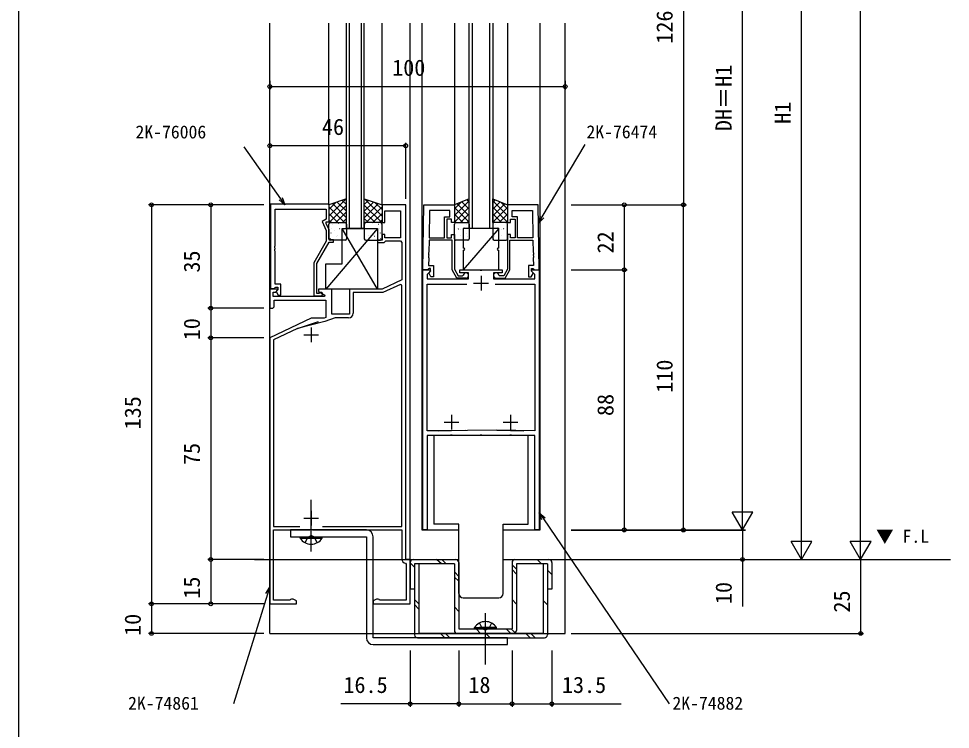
# Model space of a CAD drawing. Units: millimetres, scale not verified. Extents: x -437 to 438, y -681 to 679.
# Drawn here: x -436.7 to -121.3, y -121.8 to 118.7 of the extents above; entities that cross this region are included whole.
import ezdxf
from ezdxf.enums import TextEntityAlignment as Align

# ---------------------------------------------------------------- set-up
doc = ezdxf.new("R2010")
doc.units = ezdxf.units.MM
doc.header["$LTSCALE"] = 4
for name, color, linetype in [('0-1_USER1', 3, 'Continuous'), ('0-2_YKK_11', 7, 'Continuous'), ('0-3_YKK_12', 2, 'Continuous'), ('0-4_YKK_13', 4, 'Continuous'), ('0-6_YKK_D', 6, 'Continuous'), ('0-7_YKK_ZWAK', 7, 'Continuous')]:
    doc.layers.add(name, color=color, linetype=linetype)
doc.styles.add('ＭＳ ゴシック', font='')
doc.styles.get('ＭＳ ゴシック').set_extended_font_data('MS Gothic')

msp = doc.modelspace()

# ---------------------------------------------------------------- linework, layer by layer
at = {"layer": '0-2_YKK_11'}
for p, q in [((-280.2, 31.662), (-280.2, 26.662)), ((-262.976, 33.662), (-260.5, 33.662)), ((-282.7, 29.162), (-277.7, 29.162)), ((-337.7, 14.162), (-337.7, 9.162)), ((-340.2, 11.662), (-335.2, 11.662)), ((-290.2, -15.338), (-290.2, -20.338)), ((-270.2, -15.338), (-270.2, -20.338)), ((-292.7, -17.838), (-287.7, -17.838)), ((-272.7, -17.838), (-267.7, -17.838)), ((-340.2, -50.338), (-335.2, -50.338)), ((-337.7, -47.838), (-337.7, -52.838))]:
    msp.add_line(p, q, dxfattribs=at)
for points in [[(-305.7, -64.338), (-305.7, 55.662), (-313.7, 55.662), (-313.7, 49.662), (-312.7, 49.662), (-312.7, 53.662), (-307.5, 53.662), (-307.5, 44.462), (-312.7, 44.462), (-312.7, 45.662), (-313.7, 45.662), (-313.7, 43.662), (-315.2, 43.662), (-315.2, 42.862), (-313, 42.862), (-312.7, 43.162), (-312.4, 43.462), (-307.5, 43.462), (-307, 42.962), (-307, 30.286), (-313.7, 27.162), (-324.7, 27.162), (-324.7, 18.662), (-330.7, 18.662), (-330.7, 27.162), (-335.2, 27.162), (-335.2, 26.362), (-333.035, 25.112), (-333.156, 24.662), (-350.5, 24.662), (-350.5, 26.162), (-349.676, 26.162), (-349.064, 26.774), (-349.224, 27.162), (-351.7, 27.162), (-351.7, 20.662), (-350.7, 20.662), (-350.2, 21.162), (-350.2, 23.462), (-332.7, 23.462)], [(-351.5, 55.862), (-351.5, 27.362), (-350.17, 27.362), (-349.87, 27.662), (-349.67, 27.862), (-349, 27.862), (-349, 26.936), (-349.574, 26.362), (-348.823, 25.062), (-348, 25.062), (-348, 28.862), (-349.87, 28.862), (-349.87, 39.904), (-349.99, 40.087), (-349.99, 40.637), (-349.87, 40.82), (-349.87, 40.904), (-349.99, 41.087), (-349.99, 41.637), (-349.87, 41.82), (-349.87, 54.232), (-332.6, 54.232), (-332.6, 50.862), (-334.02, 50.042), (-332.6, 46.996), (-332.6, 43.33), (-336.8, 36.055), (-336.8, 24.862), (-334.4, 24.862)], [(-334.899, 25.795), (-335.148, 25.662), (-335.8, 25.662), (-335.8, 35.787), (-331.6, 43.062), (-330.1, 43.062), (-330.1, 43.862), (-331.6, 43.862), (-331.6, 47.217), (-332.6, 49.362), (-332.6, 49.862), (-331.6, 49.862), (-331.6, 55.862), (-351.5, 55.862)], [(-299.9, 33.657), (-299.516, 55.657), (-289.2, 55.657), (-289.2, 49.657), (-290.2, 49.657), (-290.2, 50.857), (-291.8, 50.857), (-291.8, 44.457), (-290.2, 44.457), (-290.2, 45.657), (-289.2, 45.657), (-289.2, 33.909), (-287.9, 31.657), (-286.484, 31.657), (-286.188, 31.907)], [(-260.5, 33.657), (-260.884, 55.657), (-271.2, 55.657), (-271.2, 49.657), (-270.2, 49.657), (-270.2, 50.857), (-268.6, 50.857), (-268.6, 44.457), (-270.2, 44.457), (-270.2, 45.657), (-271.2, 45.657), (-271.2, 33.909), (-272.5, 31.657), (-273.917, 31.657), (-274.213, 31.907)], [(-285.3, 30.857), (-288.362, 30.857), (-290, 33.694), (-290, 43.657), (-297.796, 43.657), (-297.866, 39.615), (-297.989, 39.434), (-297.999, 38.884), (-297.882, 38.699), (-297.884, 38.615), (-298.007, 38.434), (-298.016, 37.884), (-297.9, 37.699), (-297.944, 35.157), (-296.3, 35.157), (-296.3, 31.357), (-297.2, 31.357), (-297.8, 32.396), (-297.8, 32.707), (-297.3, 33.207), (-297.3, 34.157), (-297.771, 34.157), (-297.971, 33.957), (-298.271, 33.657), (-299.9, 33.657)], [(-275.1, 30.857), (-272.039, 30.857), (-270.4, 33.694), (-270.4, 43.657), (-262.605, 43.657), (-262.535, 39.615), (-262.412, 39.434), (-262.402, 38.884), (-262.519, 38.699), (-262.517, 38.615), (-262.394, 38.434), (-262.385, 37.884), (-262.501, 37.699), (-262.457, 35.157), (-264.1, 35.157), (-264.1, 31.357), (-263.2, 31.357), (-262.6, 32.396), (-262.6, 32.707), (-263.1, 33.207), (-263.1, 34.157), (-262.63, 34.157), (-262.43, 33.957), (-262.13, 33.657), (-260.5, 33.657)], [(-260.5, 33.662), (-260.5, -54.338), (-262, -54.338), (-262, -22.338), (-269.742, -22.338), (-269.925, -22.218), (-270.475, -22.218), (-270.658, -22.338), (-279.742, -22.338), (-279.925, -22.218), (-280.475, -22.218), (-280.658, -22.338), (-289.742, -22.338), (-289.925, -22.218), (-290.475, -22.218), (-290.658, -22.338), (-298.4, -22.338), (-298.4, -54.338), (-299.9, -54.338), (-299.9, 33.662), (-297.424, 33.662), (-297.264, 33.274), (-298.4, 32.138), (-298.4, 30.662), (-284.4, 30.662), (-284.4, 32.662), (-287.4, 32.662), (-287.4, 33.662), (-280.658, 33.662), (-280.475, 33.542), (-279.925, 33.542), (-279.742, 33.662), (-273, 33.662), (-273, 32.662), (-276, 32.662), (-276, 30.662), (-262, 30.662), (-262, 32.138), (-263.136, 33.274), (-262.976, 33.662)], [(-333.905, -53.138), (-307, -53.138), (-307, 28.452), (-307.463, 28.746), (-313.434, 25.962), (-323.5, 25.962), (-323.5, 18.962)], [(-294.728, -20.838), (-298.4, -20.838), (-298.4, 28.862), (-284.976, 28.862)], [(-275.424, 28.862), (-262, 28.862), (-262, -20.838), (-274.849, -20.538), (-265.672, -20.838)], [(-332.7, 23.462), (-332.7, 17.577), (-333.292, 17.362), (-337.7, 17.362), (-351.7, 10.662), (-351.7, -79.338), (-342.7, -79.338), (-342.7, -78.358), (-343.826, -77.708), (-344.4, -77.708), (-344.682, -77.906), (-344.87, -78.038), (-350.4, -78.038), (-350.4, -54.338), (-338.16, -54.338), (-337.976, -54.218), (-337.426, -54.218), (-337.243, -54.338), (-307, -54.338), (-307, -64.138)], [(-325, 17.462), (-329.509, 17.462), (-333.08, 16.162), (-342.346, 13.808), (-335.162, 16.162)], [(-342.346, 13.808), (-350.4, 9.954), (-350.4, -53.138), (-341.495, -53.138)], [(-274.849, -20.538), (-294.728, -20.838), (-285.551, -20.538)], [(-305.75, -65.617), (-305.5, -65.913), (-305.5, -78.038), (-314.53, -78.038), (-314.718, -77.906), (-315, -77.708), (-315.574, -77.708), (-316.7, -78.358), (-316.7, -79.338), (-304.2, -79.338), (-304.2, -64.338), (-305.7, -64.338)]]:
    msp.add_lwpolyline(points, dxfattribs=at)
for points in [[(-297.62, 53.727), (-297.782, 44.457), (-292.6, 44.457), (-292.6, 51.657), (-290.7, 51.657), (-290.7, 53.727)], [(-262.781, 53.727), (-262.619, 44.457), (-267.8, 44.457), (-267.8, 51.657), (-269.7, 51.657), (-269.7, 53.727)]]:
    msp.add_lwpolyline(points, close=True, dxfattribs=at)
for centre, radius, start, end in [((-285.3, 31.757), 0.9, 270, 170.40594), ((-275.1, 31.757), 0.9, 9.59406, 270), ((-334.4, 25.462), 0.6, 270.00003, 146.25104), ((-325, 18.962), 1.5, 270.00001, 359.99999), ((-305.5, -64.138), 1.5, 180.00001, 260.40592)]:
    msp.add_arc(centre, radius, start, end, dxfattribs=at)
at = {"layer": '0-3_YKK_12'}
for p, q in [((-351.7, -64.338), (-351.7, 117.157)), ((-331.7, 55.662), (-331.7, 117.157)), ((-325.7, 47.66), (-325.7, 117.157)), ((-324.7, 47.66), (-324.7, 117.157)), ((-320.7, 47.66), (-320.7, 117.157)), ((-319.7, 47.66), (-319.7, 117.157)), ((-313.7, 55.66), (-313.7, 117.157)), ((-304.2, -64.338), (-304.2, 117.157)), ((-300.2, 117.157), (-300.2, -54.338)), ((-289.2, 117.157), (-289.2, 55.457)), ((-284.2, 47.667), (-284.2, 117.157)), ((-283.2, 117.157), (-283.2, 47.667)), ((-277.2, 47.667), (-277.2, 117.157)), ((-276.2, 117.157), (-276.2, 47.667)), ((-271.2, 117.157), (-271.2, 55.471)), ((-260.2, -54.338), (-260.2, 117.157)), ((-251.7, -64.338), (-251.7, 117.157)), ((-319.7, 47.66), (-325.7, 47.66)), ((-276.2, 47.667), (-284.2, 47.667)), ((-300.2, -54.338), (-287.7, -54.338)), ((-272.7, -54.338), (-260.2, -54.338)), ((-356.838, -64.338), (-287.7, -64.338)), ((-351.7, -89.338), (-351.7, -64.338)), ((-272.7, -64.338), (-121.339, -64.338)), ((-251.7, -89.338), (-251.7, -64.338)), ((-351.7, -89.338), (-251.7, -89.338))]:
    msp.add_line(p, q, dxfattribs=at)
at = {"layer": '0-4_YKK_13'}
for p, q in [((-325.92, 57.588), (-331.7, 51.809)), ((-327.148, 57.179), (-325.7, 55.731)), ((-318.252, 57.179), (-319.7, 55.731)), ((-319.48, 57.588), (-313.7, 51.809)), ((-284.2, 57.069), (-289.2, 52.069)), ((-285.047, 57.328), (-284.2, 56.481)), ((-275.353, 57.328), (-276.2, 56.481)), ((-276.2, 57.069), (-271.2, 52.069)), ((-329.288, 56.466), (-331.7, 54.054)), ((-331.7, 54.996), (-326.366, 49.662)), ((-325.7, 55.564), (-331.602, 49.662)), ((-330.515, 56.057), (-325.7, 51.241)), ((-328.832, 56.618), (-325.7, 53.486)), ((-316.568, 56.618), (-319.7, 53.486)), ((-314.885, 56.057), (-319.7, 51.241)), ((-319.7, 55.564), (-313.798, 49.662)), ((-313.7, 54.996), (-319.034, 49.662)), ((-316.112, 56.466), (-313.7, 54.054)), ((-286.945, 56.569), (-289.2, 54.314)), ((-284.2, 54.823), (-289.2, 49.823)), ((-289.2, 54.746), (-284.2, 49.746)), ((-288.254, 56.045), (-284.2, 51.991)), ((-286.65, 56.687), (-284.2, 54.236)), ((-273.75, 56.687), (-276.2, 54.236)), ((-272.146, 56.045), (-276.2, 51.991)), ((-276.2, 54.823), (-271.2, 49.823)), ((-271.2, 54.746), (-276.2, 49.746)), ((-273.455, 56.569), (-271.2, 54.314)), ((-331.7, 52.751), (-328.611, 49.662)), ((-331.7, 50.506), (-330.856, 49.662)), ((-325.7, 53.319), (-329.357, 49.662)), ((-325.7, 51.074), (-327.112, 49.662)), ((-319.7, 53.319), (-316.043, 49.662)), ((-319.7, 51.074), (-318.288, 49.662)), ((-313.7, 52.751), (-316.789, 49.662)), ((-313.7, 50.506), (-314.544, 49.662)), ((-289.2, 52.501), (-286.366, 49.667)), ((-284.2, 52.578), (-287.112, 49.667)), ((-276.2, 52.578), (-273.288, 49.667)), ((-271.2, 52.501), (-274.034, 49.667)), ((-315.2, 47.659), (-332.7, 27.16)), ((-331.7, 44.162), (-331.7, 49.162)), ((-331.2, 49.662), (-326.2, 49.662)), ((-330.892, 47.584), (-330.885, 47.577)), ((-330.465, 49.041), (-330.422, 49.017)), ((-329.073, 49.567), (-329.066, 49.56)), ((-328.389, 49.474), (-328.345, 49.45)), ((-328.174, 47.695), (-328.128, 47.606)), ((-327.798, 47.584), (-327.754, 47.56)), ((-315.2, 27.16), (-327.2, 47.659)), ((-327.131, 47.399), (-327.125, 47.392)), ((-325.721, 48.016), (-325.7, 48.005)), ((-325.7, 49.162), (-325.7, 44.162)), ((-319.7, 49.162), (-319.7, 44.162)), ((-319.679, 48.016), (-319.7, 48.005)), ((-314.2, 49.662), (-319.2, 49.662)), ((-318.269, 47.399), (-318.275, 47.392)), ((-317.602, 47.584), (-317.646, 47.56)), ((-317.226, 47.695), (-317.272, 47.606)), ((-317.011, 49.474), (-317.055, 49.45)), ((-316.327, 49.567), (-316.334, 49.56)), ((-314.935, 49.041), (-314.978, 49.017)), ((-314.508, 47.584), (-314.515, 47.577)), ((-313.7, 44.162), (-313.7, 49.162)), ((-289.2, 50.256), (-288.611, 49.667)), ((-289.2, 44.167), (-289.2, 49.167)), ((-288.7, 49.667), (-284.7, 49.667)), ((-288.389, 49.478), (-288.345, 49.454)), ((-288.174, 47.7), (-288.128, 47.611)), ((-287.798, 47.589), (-287.754, 47.565)), ((-287.131, 47.404), (-287.125, 47.397)), ((-274.2, 47.667), (-286.2, 33.667)), ((-285.721, 48.021), (-285.677, 47.997)), ((-285.078, 49.126), (-285.072, 49.119)), ((-284.2, 50.333), (-284.867, 49.667)), ((-284.2, 49.167), (-284.2, 44.167)), ((-276.2, 50.333), (-275.533, 49.667)), ((-276.2, 49.167), (-276.2, 44.167)), ((-271.7, 49.667), (-275.7, 49.667)), ((-275.322, 49.126), (-275.328, 49.119)), ((-274.679, 48.021), (-274.723, 47.997)), ((-273.269, 47.404), (-273.275, 47.397)), ((-272.602, 47.589), (-272.646, 47.565)), ((-272.226, 47.7), (-272.272, 47.611)), ((-272.011, 49.478), (-272.055, 49.454)), ((-271.2, 50.256), (-271.789, 49.667)), ((-271.2, 44.167), (-271.2, 49.167)), ((-331.256, 44.226), (-331.212, 44.202)), ((-331.064, 46.17), (-331.017, 46.082)), ((-329.822, 46.85), (-329.778, 46.826)), ((-329.231, 44.96), (-329.187, 44.936)), ((-328.917, 45.38), (-328.911, 45.372)), ((-327.155, 45.392), (-327.111, 45.368)), ((-318.245, 45.392), (-318.289, 45.368)), ((-316.483, 45.38), (-316.489, 45.372)), ((-316.169, 44.96), (-316.213, 44.936)), ((-315.578, 46.85), (-315.622, 46.826)), ((-314.336, 46.17), (-314.383, 46.082)), ((-314.144, 44.226), (-314.188, 44.202)), ((-289.2, 44.948), (-289.187, 44.941)), ((-288.917, 45.384), (-288.911, 45.377)), ((-287.155, 45.397), (-287.111, 45.373)), ((-285.13, 46.131), (-285.086, 46.107)), ((-284.923, 44.939), (-284.916, 44.931)), ((-275.477, 44.939), (-275.484, 44.931)), ((-275.27, 46.131), (-275.314, 46.107)), ((-273.245, 45.397), (-273.289, 45.373)), ((-271.483, 45.384), (-271.489, 45.377)), ((-271.2, 44.948), (-271.213, 44.941)), ((-326.2, 43.662), (-331.2, 43.662)), ((-319.2, 43.662), (-314.2, 43.662)), ((-284.7, 43.667), (-288.7, 43.667)), ((-284.487, 43.94), (-284.443, 43.916)), ((-275.913, 43.94), (-275.957, 43.916)), ((-275.7, 43.667), (-271.7, 43.667)), ((-286.2, 40.167), (-286.2, 33.667)), ((-264.2, -52.343), (-264.2, -22.343)), ((-337.701, -61.643), (-337.701, -44.143)), ((-287.7, -52.343), (-296.2, -52.343)), ((-287.7, -75.843), (-287.7, -52.343)), ((-341.451, -57.152), (-341.451, -56.643)), ((-341.451, -56.643), (-333.951, -56.643)), ((-304.2, -65.343), (-304.2, -74.343)), ((-302.7, -66.939), (-304.2, -65.458)), ((-303.2, -64.343), (-288.7, -64.343)), ((-301.2, -65.843), (-302.7, -65.843)), ((-302.7, -65.843), (-302.7, -89.843)), ((-301.2, -65.843), (-301.2, -89.343)), ((-289.2, -65.843), (-301.2, -65.843)), ((-293.618, -65.843), (-295.218, -64.343)), ((-292.035, -65.843), (-293.456, -64.343)), ((-289.2, -65.843), (-289.2, -88.343)), ((-287.7, -65.343), (-287.7, -87.843)), ((-269.7, -65.343), (-269.7, -87.843)), ((-268.2, -67.562), (-269.7, -66.099)), ((-268.7, -64.343), (-257.2, -64.343)), ((-259.2, -65.843), (-268.2, -65.843)), ((-268.2, -65.843), (-268.2, -88.343)), ((-259.724, -65.843), (-261.206, -64.343)), ((-257.7, -65.843), (-257.7, -89.843)), ((-256.2, -65.343), (-256.2, -74.343)), ((-287.7, -70.101), (-289.2, -68.506)), ((-268.2, -69.247), (-269.7, -67.728)), ((-257.7, -67.945), (-256.2, -69.368)), ((-287.7, -71.708), (-289.2, -70.352)), ((-302.7, -74.343), (-304.2, -74.343)), ((-256.2, -74.343), (-257.7, -74.343)), ((-301.2, -79.339), (-302.7, -77.858)), ((-286.2, -77.343), (-274.2, -77.343)), ((-268.2, -79.441), (-269.7, -77.922)), ((-257.7, -79.635), (-259.2, -78.17)), ((-301.2, -81.124), (-302.7, -79.584)), ((-287.7, -81.979), (-289.2, -80.403)), ((-278.7, -99.852), (-278.7, -82.468)), ((-287.7, -87.843), (-269.7, -87.843)), ((-282.45, -87.334), (-276.7, -87.334)), ((-282.45, -87.843), (-282.45, -87.334)), ((-282.45, -87.843), (-276.7, -87.843)), ((-280.392, -89.343), (-281.772, -87.887)), ((-274.95, -87.334), (-280.7, -87.334)), ((-274.95, -87.843), (-280.7, -87.843)), ((-274.95, -87.843), (-274.95, -87.334)), ((-270.121, -89.343), (-271.66, -87.843)), ((-268.619, -89.157), (-269.974, -87.843)), ((-301.7, -90.843), (-258.7, -90.843)), ((-259.2, -89.343), (-301.2, -89.343)), ((-292.421, -90.843), (-293.921, -89.343)), ((-290.753, -90.843), (-292.18, -89.343)), ((-288.2, -89.343), (-269.2, -89.343)), ((-277.096, -90.876), (-278.61, -89.343)), ((-263.544, -90.843), (-265.025, -89.343)), ((-261.877, -90.843), (-263.358, -89.343))]:
    msp.add_line(p, q, dxfattribs=at)
for points in [[(-325.7, 57.662), (-331.7, 55.662), (-331.7, 49.662), (-325.7, 49.662)], [(-319.7, 57.662), (-313.7, 55.662), (-313.7, 49.662), (-319.7, 49.662)], [(-284.2, 57.667), (-289.2, 55.667), (-289.2, 49.667), (-284.2, 49.667)], [(-276.2, 57.667), (-271.2, 55.667), (-271.2, 49.667), (-276.2, 49.667)], [(-327.2, 47.659), (-315.2, 47.659), (-315.2, 27.16), (-332.7, 27.16), (-332.7, 35.66), (-327.2, 35.66)]]:
    msp.add_lwpolyline(points, close=True, dxfattribs=at)
for points in [[(-274.2, 41.167), (-274.2, 47.667), (-286.2, 47.667), (-286.2, 41.167)], [(-286.2, 33.667), (-274.2, 33.667), (-274.2, 40.167)], [(-264.2, -22.343), (-296.2, -22.343), (-296.2, -52.343)], [(-272.7, -75.843), (-272.7, -52.343), (-264.2, -52.343)], [(-319.001, -54.343), (-344.701, -54.343), (-344.701, -56.643)], [(-344.701, -56.643), (-319.001, -56.643), (-319.001, -90.843)], [(-341.451, -57.152), (-333.951, -57.152), (-333.951, -56.643)], [(-339.751, -58.652), (-338.846, -56.797), (-337.701, -56.188)], [(-335.651, -58.652), (-336.556, -56.797), (-337.701, -56.188)], [(-316.701, -93.143), (-271.201, -93.143), (-271.201, -90.843), (-316.701, -90.843), (-316.701, -56.643)], [(-257.7, -65.843), (-259.2, -65.843), (-259.2, -89.343)], [(-280.75, -85.834), (-279.845, -87.689), (-278.7, -88.298)], [(-276.65, -85.834), (-277.555, -87.689), (-278.7, -88.298)]]:
    msp.add_lwpolyline(points, dxfattribs=at)
for centre, radius, start, end in [((-331.2, 49.162), 0.5, 90, 180), ((-326.2, 49.162), 0.5, 0, 90), ((-319.2, 49.162), 0.5, 90, 180), ((-314.2, 49.162), 0.5, 0, 90), ((-288.7, 49.167), 0.5, 90, 180), ((-284.7, 49.167), 0.5, 0, 90), ((-275.7, 49.167), 0.5, 90, 180), ((-271.7, 49.167), 0.5, 0, 90), ((-331.2, 44.162), 0.5, 180, 270), ((-326.2, 44.162), 0.5, 270, 0), ((-319.2, 44.162), 0.5, 180, 270), ((-314.2, 44.162), 0.5, 270, 0), ((-288.7, 44.167), 0.5, 180, 270), ((-284.7, 44.167), 0.5, 270, 0), ((-275.7, 44.167), 0.5, 180, 270), ((-271.7, 44.167), 0.5, 270, 0), ((-286.2, 40.667), 0.5, 270, 90), ((-274.2, 40.667), 0.5, 90, 270), ((-319.001, -56.643), 2.3, 0, 90), ((-337.701, -54.616), 4.527, 214.06671, 325.93329), ((-303.2, -65.343), 1, 90.01399, 180), ((-288.7, -65.343), 1, 0.00087, 90), ((-268.7, -65.343), 1, 90.01399, 180), ((-257.2, -65.343), 1, 0.00087, 90.01399), ((-286.2, -75.843), 1.5, 180, 270), ((-274.2, -75.843), 1.5, 270, 0), ((-278.7, -89.87), 4.527, 34.06671, 145.93329), ((-316.701, -90.843), 2.3, 180, 270), ((-301.7, -89.843), 1, 180, 269.98601), ((-288.2, -88.343), 1, 180, 269.98601), ((-269.2, -88.343), 1, 270, 0.00087), ((-258.7, -89.843), 1, 270, 0.00087)]:
    msp.add_arc(centre, radius, start, end, dxfattribs=at)
at = {"layer": '0-6_YKK_D'}
for p, q in [((-151.7, -57.338), (-151.7, 497.3)), ((-191.7, -47.343), (-191.7, 244.639)), ((-171.7, -57.338), (-171.7, 234.644)), ((-211.7, 181.642), (-211.7, 55.641)), ((-351.7, 97.569), (-351.7, 94.662)), ((-351.7, 95.662), (-251.7, 95.662)), ((-251.7, 97.569), (-251.7, 94.662)), ((-305.7, 57.662), (-305.7, 76.662)), ((-305.7, 75.662), (-351.7, 75.662)), ((-353.7, 55.683), (-392.7, 55.683)), ((-391.7, 55.683), (-391.7, -79.338)), ((-353.7, 55.683), (-372.7, 55.683)), ((-371.7, 55.683), (-371.7, 20.683)), ((-249.7, 55.662), (-230.7, 55.662)), ((-249.7, 55.641), (-210.7, 55.641)), ((-249.7, 55.641), (-210.7, 55.641)), ((-231.7, 55.662), (-231.7, 33.662)), ((-211.7, -54.359), (-211.7, 55.641)), ((-249.7, 33.662), (-230.7, 33.662)), ((-249.7, 33.662), (-230.7, 33.662)), ((-231.7, 33.662), (-231.7, -54.338)), ((-353.7, 20.683), (-372.7, 20.683)), ((-353.7, 20.683), (-372.7, 20.683)), ((-371.7, 20.683), (-371.7, 10.683)), ((-353.7, 10.683), (-372.7, 10.683)), ((-353.7, 10.683), (-372.7, 10.683)), ((-371.7, 10.683), (-371.7, -64.338)), ((-191.7, -54.343), (-191.7, -42.219)), ((-191.7, -54.343), (-195.2, -48.281)), ((-188.2, -48.281), (-195.2, -48.281)), ((-191.7, -54.343), (-188.2, -48.281)), ((-171.7, -64.338), (-171.7, -52.214)), ((-151.7, -64.338), (-151.7, -52.214)), ((-249.7, -54.338), (-230.7, -54.338)), ((-249.7, -54.343), (-190.7, -54.343)), ((-249.7, -54.359), (-190.7, -54.359)), ((-249.7, -54.359), (-210.7, -54.359)), ((-171.7, -64.338), (-175.2, -58.276)), ((-168.2, -58.276), (-175.2, -58.276)), ((-171.7, -64.338), (-168.2, -58.276)), ((-151.7, -64.338), (-155.2, -58.276)), ((-148.2, -58.276), (-155.2, -58.276)), ((-151.7, -64.338), (-148.2, -58.276)), ((-353.7, -64.338), (-372.7, -64.338)), ((-353.7, -64.338), (-372.7, -64.338)), ((-371.7, -64.338), (-371.7, -79.338)), ((-249.7, -64.338), (-170.7, -64.338)), ((-249.7, -64.338), (-150.7, -64.338)), ((-151.7, -64.338), (-151.7, -89.338)), ((-353.7, -79.338), (-392.7, -79.338)), ((-391.7, -79.338), (-391.7, -89.338)), ((-353.7, -79.338), (-372.7, -79.338)), ((-353.7, -89.338), (-392.7, -89.338)), ((-249.7, -89.338), (-150.7, -89.338)), ((-304.2, -95.143), (-304.2, -114.143)), ((-287.7, -95.143), (-287.7, -114.143)), ((-287.7, -95.143), (-287.7, -114.143)), ((-269.7, -95.143), (-269.7, -114.143)), ((-269.7, -95.143), (-269.7, -114.143)), ((-256.2, -95.143), (-256.2, -114.143)), ((-287.7, -113.143), (-269.7, -113.143))]:
    msp.add_line(p, q, dxfattribs=at)
for points in [[(-260.776, 49.458), (-259.503, 51.61), (-244.987, 76.128)], [(-346.563, 55.662), (-348, 57.707), (-360.368, 75.305)], [(-347.452, 58.092), (-346.563, 55.662), (-348.549, 57.322)], [(-258.926, 51.268), (-260.776, 49.458), (-260.079, 51.951)], [(-259.646, -50.942), (-260.5, -48.499), (-258.539, -50.188)], [(-260.5, -48.499), (-259.093, -50.565), (-216.466, -113.143)], [(-191.7, -54.359), (-191.7, -64.338), (-191.7, -80.263)], [(-351.7, -73.695), (-352.446, -76.082), (-364.027, -113.143)], [(-353.085, -75.882), (-351.7, -73.695), (-351.806, -76.281)], [(-287.7, -113.143), (-304.2, -113.143), (-327.625, -113.143)], [(-269.7, -113.143), (-256.2, -113.143), (-232.775, -113.143)]]:
    msp.add_lwpolyline(points, dxfattribs=at)
for centre in [(-351.7, 95.662), (-251.7, 95.662), (-351.7, 75.662), (-305.7, 75.662), (-391.7, 55.683), (-371.7, 55.683), (-231.7, 55.662), (-211.7, 55.641), (-211.7, 55.641), (-231.7, 33.662), (-231.7, 33.662), (-371.7, 20.683), (-371.7, 20.683), (-371.7, 10.683), (-371.7, 10.683), (-231.7, -54.338), (-211.7, -54.359), (-371.7, -64.338), (-371.7, -64.338), (-191.7, -64.338), (-391.7, -79.338), (-391.7, -79.338), (-371.7, -79.338), (-391.7, -89.338), (-151.7, -89.338), (-304.2, -113.143), (-287.7, -113.143), (-287.7, -113.143), (-269.7, -113.143), (-269.7, -113.143), (-256.2, -113.143)]:
    msp.add_circle(centre, 0.637, dxfattribs=at)
at = {"layer": '0-7_YKK_ZWAK'}
msp.add_line((-436.7, 643.8), (-436.7, -681.2), dxfattribs=at)

# ---------------------------------------------------------------- texts
at = {"layer": '0-1_USER1', "style": 'ＭＳ ゴシック'}
msp.add_text('▼ F.L', height=4.399, dxfattribs=at).set_placement((-146.518, -59.995), align=Align.BOTTOM_LEFT)
at = {"layer": '0-6_YKK_D', "style": 'ＭＳ ゴシック'}
for s, p in [('126', (-213.7, 110.183)), ('DH＝H1', (-193.7, 80.601)), ('H1', (-173.7, 83.07)), ('22', (-233.7, 39.207)), ('35', (-373.7, 32.729)), ('10', (-373.7, 9.845)), ('110', (-213.7, -7.925)), ('88', (-233.7, -15.793)), ('135', (-393.7, -20.308)), ('75', (-373.7, -32.367)), ('15', (-373.7, -77.591)), ('10', (-193.7, -79.414)), ('25', (-153.7, -82.293)), ('10', (-393.7, -90.176))]:
    msp.add_text(s, height=5.499, rotation=90, dxfattribs=at).set_placement(p, align=Align.BOTTOM_LEFT)
for s, height, p in [('100', 5.499, (-310.265, 97.662)), ('2K-76006', 4.399, (-397.152, 76.805)), ('46', 5.499, (-334.048, 77.662)), ('2K-76474', 4.399, (-244.513, 76.854)), ('16.5', 5.499, (-326.776, -111.143)), ('18', 5.499, (-284.474, -111.143)), ('13.5', 5.499, (-252.801, -111.143)), ('2K-74861', 4.399, (-399.652, -116.46)), ('2K-74882', 4.399, (-215.409, -116.46))]:
    msp.add_text(s, height=height, dxfattribs=at).set_placement(p, align=Align.BOTTOM_LEFT)

doc.saveas('drawing.dxf')
